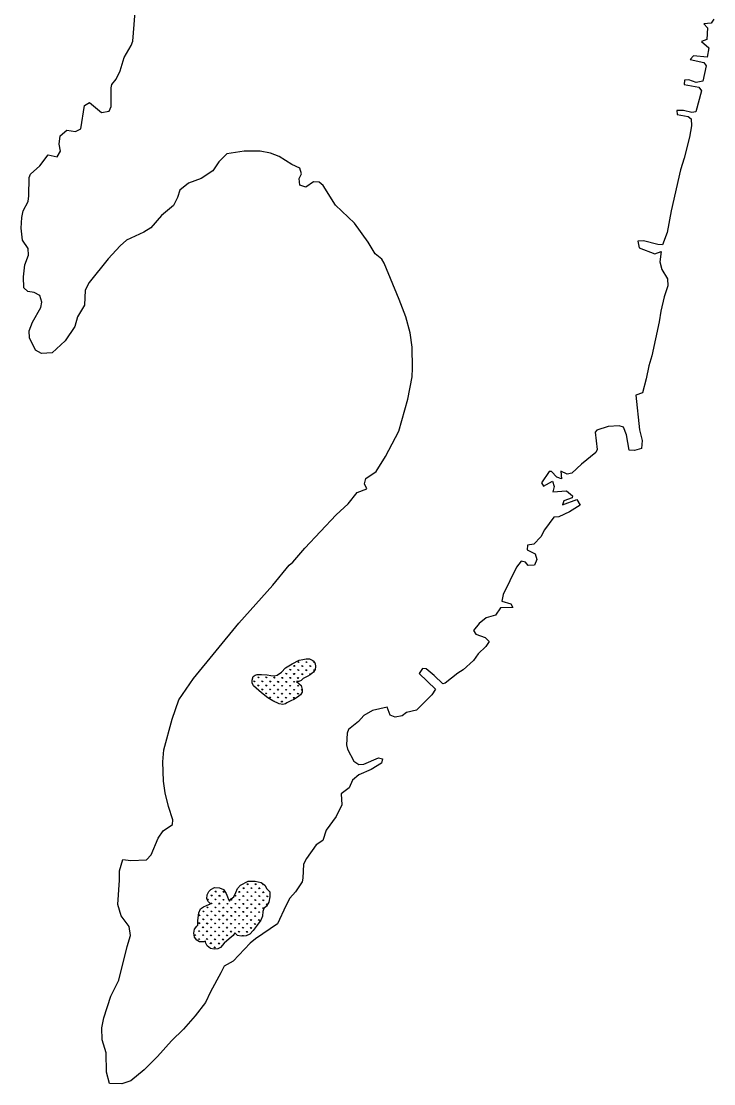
# Model space of a CAD drawing. Header units: metres. Extents: x 266580 to 277461, y 2088854 to 2125416.
# Drawn here: x 267365 to 273614, y 2088854 to 2098449 of the extents above; entities that cross this region are included whole.
import ezdxf

# ---------------------------------------------------------------- set-up
doc = ezdxf.new("R2010")
doc.units = ezdxf.units.M
doc.layers.add('MANGROOVES', color=112, linetype='Continuous')
doc.layers.add('village', color=3, linetype='Continuous')

msp = doc.modelspace()

# ---------------------------------------------------------------- linework, layer by layer
at = {"layer": 'MANGROOVES', "color": 3}
msp.add_line((267934.6, 2097687), (267981.4, 2097714.3), dxfattribs=at)
at = {"layer": 'MANGROOVES'}
for p, q in [((269749.1, 2092608.8), (269811, 2092645.2)), ((269811, 2092645.2), (269872.7, 2092677.9)), ((269872.7, 2092677.9), (269905.8, 2092686.3)), ((269905.8, 2092686.3), (269935.5, 2092692.5)), ((269935.5, 2092692.5), (269964.5, 2092690.1)), ((269964.5, 2092690.1), (269994.9, 2092677.4)), ((269994.9, 2092677.4), (270007, 2092667.6)), ((270007, 2092667.6), (270016.6, 2092649)), ((270016.6, 2092649), (270019.5, 2092623.3)), ((270019.5, 2092623.3), (270018, 2092595.5)), ((269448.2, 2092499.4), (269458.3, 2092531.4)), ((269458.3, 2092531.4), (269475.9, 2092544.2)), ((269475.9, 2092544.2), (269495.1, 2092548.6)), ((269495.1, 2092548.6), (269531.8, 2092549)), ((269531.8, 2092549), (269584.4, 2092545.5)), ((269584.4, 2092545.5), (269616.9, 2092541.4)), ((269616.9, 2092541.4), (269648.5, 2092536.7)), ((269648.5, 2092536.7), (269673.2, 2092542.9)), ((269673.2, 2092542.9), (269714.1, 2092569.8)), ((269714.1, 2092569.8), (269749.1, 2092608.8)), ((269951.7, 2092535.9), (269909.1, 2092513.7)), ((269972.4, 2092548.2), (269951.7, 2092535.9)), ((270000.6, 2092569.6), (269972.4, 2092548.2)), ((270018, 2092595.5), (270000.6, 2092569.6)), ((269447.2, 2092475.1), (269448.2, 2092499.4)), ((269460.6, 2092447.4), (269447.2, 2092475.1)), ((269532.3, 2092384.1), (269460.6, 2092447.4)), ((269868.2, 2092485.4), (269849.1, 2092486.1)), ((269849.1, 2092486.1), (269891.9, 2092451.2)), ((269890.7, 2092495.3), (269868.2, 2092485.4)), ((269909.1, 2092513.7), (269890.7, 2092495.3)), ((269891.9, 2092451.2), (269899.8, 2092413.9)), ((269589, 2092339.1), (269532.3, 2092384.1)), ((269634.9, 2092313.4), (269589, 2092339.1)), ((269856.5, 2092344.7), (269823.6, 2092324.2)), ((269885.2, 2092367.6), (269856.5, 2092344.7)), ((269898.5, 2092390.7), (269885.2, 2092367.6)), ((269899.8, 2092413.9), (269898.5, 2092390.7)), ((269692.4, 2092284.6), (269634.9, 2092313.4)), ((269725.3, 2092279.1), (269692.4, 2092284.6)), ((269749.5, 2092284.3), (269725.3, 2092279.1)), ((269762.2, 2092294.8), (269749.5, 2092284.3)), ((269796, 2092313), (269762.2, 2092294.8)), ((269823.6, 2092324.2), (269796, 2092313)), ((269057.6, 2090591.1), (269076.1, 2090609.6)), ((269076.1, 2090609.6), (269109.8, 2090625)), ((269109.8, 2090625), (269152.8, 2090624)), ((269152.8, 2090624), (269188.8, 2090607.1)), ((269301, 2090581.6), (269316.1, 2090616.2)), ((269316.1, 2090616.2), (269341.9, 2090648.6)), ((269341.9, 2090648.6), (269412.9, 2090683.6)), ((269412.9, 2090683.6), (269476.4, 2090682.6)), ((269476.4, 2090682.6), (269528.6, 2090672.5)), ((269528.6, 2090672.5), (269528.6, 2090672.5)), ((269528.6, 2090672.5), (269562.3, 2090646.9)), ((269562.3, 2090646.9), (269579.6, 2090613.5)), ((269579.6, 2090613.5), (269607.3, 2090587)), ((269040.7, 2090523.3), (269041.2, 2090559.4)), ((269055.3, 2090495.4), (269040.7, 2090523.3)), ((269041.2, 2090559.4), (269057.6, 2090591.1)), ((269188.8, 2090607.1), (269213.1, 2090572.1)), ((269213.1, 2090572.1), (269226.4, 2090543.3)), ((269226.4, 2090543.3), (269235.9, 2090519.2)), ((269235.9, 2090519.2), (269245, 2090501.3)), ((269245, 2090501.3), (269259, 2090525)), ((269259, 2090525), (269281.7, 2090543)), ((269281.7, 2090543), (269301, 2090581.6)), ((269608.9, 2090542.6), (269599.2, 2090492.5)), ((269607.3, 2090587), (269608.9, 2090542.6)), ((268967, 2090398.1), (268982.5, 2090433.9)), ((268982.5, 2090433.9), (269009.8, 2090451.6)), ((269009.8, 2090451.6), (269037, 2090464)), ((269037, 2090464), (269071.1, 2090479.7)), ((269071.1, 2090479.7), (269055.3, 2090495.4)), ((269553.4, 2090436.8), (269545.5, 2090410.7)), ((269578.5, 2090456.7), (269553.4, 2090436.8)), ((269599.2, 2090492.5), (269578.5, 2090456.7)), ((268958.5, 2090329.2), (268967, 2090398.1)), ((268959.5, 2090286.4), (268958.5, 2090329.2)), ((269527.1, 2090330.9), (269494.2, 2090286.3)), ((269541.2, 2090368.7), (269527.1, 2090330.9)), ((269545.5, 2090410.7), (269541.2, 2090368.7)), ((268922.4, 2090213.1), (268926.7, 2090249.1)), ((268926.7, 2090249.1), (268948.1, 2090278.1)), ((268948.1, 2090278.1), (268959.5, 2090286.4)), ((269456.7, 2090238), (269428.5, 2090204.6)), ((269494.2, 2090286.3), (269456.7, 2090238)), ((268929.4, 2090176.2), (268922.4, 2090213.1)), ((268950.1, 2090150.4), (268929.4, 2090176.2)), ((268973.2, 2090135.1), (268950.1, 2090150.4)), ((269008.5, 2090136.1), (268973.2, 2090135.1)), ((269028.1, 2090142.6), (269008.5, 2090136.1)), ((269027.9, 2090128.3), (269028.1, 2090142.6)), ((269042.5, 2090099.6), (269027.9, 2090128.3)), ((269242.4, 2090163.7), (269195.3, 2090124)), ((269278.1, 2090192.5), (269242.4, 2090163.7)), ((269292, 2090215.5), (269278.1, 2090192.5)), ((269317.2, 2090191.9), (269292, 2090215.5)), ((269347.9, 2090186.2), (269317.2, 2090191.9)), ((269394.5, 2090190.9), (269347.9, 2090186.2)), ((269428.5, 2090204.6), (269394.5, 2090190.9)), ((269073.7, 2090074.4), (269042.5, 2090099.6)), ((269104.5, 2090069.5), (269073.7, 2090074.4)), ((269138.3, 2090072), (269104.5, 2090069.5)), ((269161.7, 2090085.2), (269138.3, 2090072)), ((269195.3, 2090124), (269161.7, 2090085.2))]:
    msp.add_line(p, q, dxfattribs=at)
at = {"layer": 'MANGROOVES', "linetype": 'Continuous'}
for p, q in [((269829.8, 2092623.1), (269823.2, 2092629.9)), ((269829.8, 2092623.1), (269830, 2092632.6)), ((269829.8, 2092623.1), (269836.7, 2092629.7)), ((269866.3, 2092658.5), (269859.6, 2092665.3)), ((269866.3, 2092658.5), (269866.4, 2092668)), ((269866.3, 2092658.5), (269873.1, 2092665.1)), ((269901.7, 2092622.1), (269895, 2092628.9)), ((269901.7, 2092622.1), (269901.8, 2092631.6)), ((269901.7, 2092622.1), (269908.5, 2092628.7)), ((269938.1, 2092657.5), (269931.4, 2092664.3)), ((269938.1, 2092657.5), (269938.2, 2092667)), ((269938.1, 2092657.5), (269944.9, 2092664.1)), ((269973.5, 2092621.1), (269966.9, 2092627.9)), ((269973.5, 2092621.1), (269973.6, 2092630.6)), ((269973.5, 2092621.1), (269980.3, 2092627.7)), ((270009.9, 2092656.5), (270003.3, 2092663.3)), ((270009.9, 2092656.5), (270010, 2092661.7)), ((270009.9, 2092656.5), (270011.8, 2092658.3)), ((269505.1, 2092519.7), (269505.2, 2092529.3)), ((269576.9, 2092518.8), (269577.1, 2092528.3)), ((269648.8, 2092517.8), (269648.9, 2092527.3)), ((269757, 2092552.2), (269750.4, 2092559)), ((269757, 2092552.2), (269757.2, 2092561.7)), ((269757, 2092552.2), (269763.8, 2092558.8)), ((269793.4, 2092587.6), (269786.8, 2092594.5)), ((269793.4, 2092587.6), (269793.6, 2092597.2)), ((269793.4, 2092587.6), (269800.3, 2092594.3)), ((269828.9, 2092551.2), (269822.2, 2092558)), ((269828.9, 2092551.2), (269829, 2092560.7)), ((269828.9, 2092551.2), (269835.7, 2092557.9)), ((269865.3, 2092586.6), (269858.6, 2092593.5)), ((269865.3, 2092586.6), (269865.4, 2092596.2)), ((269865.3, 2092586.6), (269872.1, 2092593.3)), ((269900.7, 2092550.2), (269894, 2092557.1)), ((269900.7, 2092550.2), (269900.8, 2092559.8)), ((269900.7, 2092550.2), (269907.5, 2092556.9)), ((269937.1, 2092585.7), (269930.5, 2092592.5)), ((269937.1, 2092585.7), (269937.2, 2092595.2)), ((269937.1, 2092585.7), (269943.9, 2092592.3)), ((269972.5, 2092549.2), (269965.9, 2092556.1)), ((269972.5, 2092549.2), (269972.7, 2092558.8)), ((269972.5, 2092549.2), (269979.4, 2092555.9)), ((270008.9, 2092584.7), (270002.3, 2092591.5)), ((270008.9, 2092584.7), (270009.1, 2092594.2)), ((270008.9, 2092584.7), (270013.9, 2092589.5)), ((269468.7, 2092484.3), (269462, 2092491.1)), ((269468.7, 2092484.3), (269468.8, 2092493.8)), ((269468.7, 2092484.3), (269475.5, 2092491)), ((269504.1, 2092447.9), (269497.5, 2092454.7)), ((269505.1, 2092519.7), (269498.5, 2092526.6)), ((269504.1, 2092447.9), (269504.2, 2092457.4)), ((269504.1, 2092447.9), (269510.9, 2092454.5)), ((269505.1, 2092519.7), (269511.9, 2092526.4)), ((269540.5, 2092483.3), (269533.9, 2092490.2)), ((269540.5, 2092483.3), (269540.7, 2092492.9)), ((269540.5, 2092483.3), (269547.4, 2092490)), ((269576, 2092446.9), (269569.3, 2092453.7)), ((269576.9, 2092518.8), (269570.3, 2092525.6)), ((269576, 2092446.9), (269576.1, 2092456.4)), ((269576, 2092446.9), (269582.8, 2092453.6)), ((269576.9, 2092518.8), (269583.8, 2092525.4)), ((269612.4, 2092482.3), (269605.7, 2092489.2)), ((269612.4, 2092482.3), (269612.5, 2092491.9)), ((269612.4, 2092482.3), (269619.2, 2092489)), ((269647.8, 2092445.9), (269641.1, 2092452.8)), ((269648.8, 2092517.8), (269642.1, 2092524.6)), ((269647.8, 2092445.9), (269647.9, 2092455.5)), ((269647.8, 2092445.9), (269654.6, 2092452.6)), ((269648.8, 2092517.8), (269655.6, 2092524.4)), ((269684.2, 2092481.4), (269677.6, 2092488.2)), ((269684.2, 2092481.4), (269684.3, 2092490.9)), ((269684.2, 2092481.4), (269691, 2092488)), ((269719.6, 2092444.9), (269713, 2092451.8)), ((269720.6, 2092516.8), (269714, 2092523.6)), ((269719.6, 2092444.9), (269719.8, 2092454.5)), ((269719.6, 2092444.9), (269726.4, 2092451.6)), ((269720.6, 2092516.8), (269720.7, 2092526.3)), ((269720.6, 2092516.8), (269727.4, 2092523.4)), ((269756, 2092480.4), (269749.4, 2092487.2)), ((269756, 2092480.4), (269756.2, 2092489.9)), ((269756, 2092480.4), (269762.9, 2092487)), ((269791.5, 2092444), (269784.8, 2092450.8)), ((269792.4, 2092515.8), (269785.8, 2092522.6)), ((269791.5, 2092444), (269791.6, 2092453.5)), ((269791.5, 2092444), (269798.3, 2092450.6)), ((269792.4, 2092515.8), (269792.6, 2092525.3)), ((269792.4, 2092515.8), (269799.3, 2092522.4)), ((269827.9, 2092479.4), (269821.2, 2092486.2)), ((269827.9, 2092479.4), (269828, 2092488.9)), ((269827.9, 2092479.4), (269834.7, 2092486)), ((269863.3, 2092443), (269856.6, 2092449.8)), ((269864.3, 2092514.8), (269857.6, 2092521.6)), ((269863.3, 2092443), (269863.4, 2092452.5)), ((269863.3, 2092443), (269870.1, 2092449.6)), ((269864.3, 2092514.8), (269864.4, 2092524.3)), ((269864.3, 2092514.8), (269871.1, 2092521.4)), ((269539.5, 2092411.5), (269532.9, 2092418.3)), ((269539.5, 2092411.5), (269539.7, 2092421)), ((269539.5, 2092411.5), (269546.4, 2092418.1)), ((269575, 2092375.1), (269568.3, 2092381.9)), ((269575, 2092375.1), (269575.1, 2092384.6)), ((269575, 2092375.1), (269581.8, 2092381.7)), ((269610.4, 2092338.7), (269603.7, 2092345.5)), ((269611.4, 2092410.5), (269604.7, 2092417.3)), ((269610.4, 2092338.7), (269610.5, 2092348.2)), ((269610.4, 2092338.7), (269617.2, 2092345.3)), ((269611.4, 2092410.5), (269611.5, 2092420)), ((269611.4, 2092410.5), (269618.2, 2092417.2)), ((269646.8, 2092374.1), (269640.2, 2092380.9)), ((269646.8, 2092374.1), (269646.9, 2092383.6)), ((269646.8, 2092374.1), (269653.6, 2092380.7)), ((269682.2, 2092337.7), (269675.6, 2092344.5)), ((269683.2, 2092409.5), (269676.6, 2092416.3)), ((269682.2, 2092337.7), (269682.4, 2092347.2)), ((269682.2, 2092337.7), (269689, 2092344.3)), ((269683.2, 2092409.5), (269683.3, 2092419)), ((269683.2, 2092409.5), (269690, 2092416.2)), ((269718.6, 2092373.1), (269712, 2092379.9)), ((269718.6, 2092373.1), (269718.8, 2092382.6)), ((269718.6, 2092373.1), (269725.5, 2092379.8)), ((269754.1, 2092336.7), (269747.4, 2092343.5)), ((269755, 2092408.5), (269748.4, 2092415.4)), ((269754.1, 2092336.7), (269754.2, 2092346.2)), ((269754.1, 2092336.7), (269760.9, 2092343.3)), ((269755, 2092408.5), (269755.2, 2092418.1)), ((269755, 2092408.5), (269761.9, 2092415.2)), ((269790.5, 2092372.1), (269783.8, 2092378.9)), ((269790.5, 2092372.1), (269790.6, 2092381.6)), ((269790.5, 2092372.1), (269797.3, 2092378.8)), ((269825.9, 2092335.7), (269819.3, 2092342.5)), ((269826.9, 2092407.5), (269820.2, 2092414.4)), ((269825.9, 2092335.7), (269826, 2092345.2)), ((269825.9, 2092335.7), (269832.7, 2092342.4)), ((269826.9, 2092407.5), (269827, 2092417.1)), ((269826.9, 2092407.5), (269833.7, 2092414.2)), ((269862.3, 2092371.1), (269855.7, 2092378)), ((269862.3, 2092371.1), (269862.4, 2092380.7)), ((269862.3, 2092371.1), (269869.1, 2092377.8)), ((269898.7, 2092406.6), (269892.1, 2092413.4)), ((269898.7, 2092406.6), (269898.8, 2092416.1)), ((269898.7, 2092406.6), (269899.4, 2092407.2)), ((269645.9, 2092307.9), (269645.9, 2092311.8)), ((269649.6, 2092306), (269652.6, 2092308.9)), ((269717.6, 2092301.3), (269711, 2092308.1)), ((269717.6, 2092301.3), (269717.8, 2092310.8)), ((269717.6, 2092301.3), (269724.5, 2092307.9)), ((269783.6, 2092306.3), (269782.8, 2092307.1)), ((269789.6, 2092309.5), (269789.6, 2092309.8)), ((269155.7, 2090620.6), (269152.3, 2090624)), ((269155.7, 2090620.6), (269155.7, 2090622.7)), ((269155.7, 2090620.6), (269157.2, 2090622)), ((269371.2, 2090617.6), (269364.5, 2090624.4)), ((269371.2, 2090617.6), (269371.3, 2090627.1)), ((269371.2, 2090617.6), (269378, 2090624.2)), ((269407.6, 2090653), (269400.9, 2090659.8)), ((269407.6, 2090653), (269407.7, 2090662.5)), ((269407.6, 2090653), (269414.4, 2090659.7)), ((269443, 2090616.6), (269436.4, 2090623.4)), ((269443, 2090616.6), (269443.1, 2090626.1)), ((269443, 2090616.6), (269449.8, 2090623.2)), ((269479.4, 2090652), (269472.8, 2090658.9)), ((269479.4, 2090652), (269479.5, 2090661.5)), ((269479.4, 2090652), (269486.2, 2090658.7)), ((269514.8, 2090615.6), (269508.2, 2090622.4)), ((269514.8, 2090615.6), (269515, 2090625.1)), ((269514.8, 2090615.6), (269521.7, 2090622.3)), ((269551.3, 2090651), (269544.6, 2090657.9)), ((269551.3, 2090651), (269551.3, 2090655.2)), ((269551.3, 2090651), (269553.7, 2090653.4)), ((269046.4, 2090514.3), (269044.2, 2090516.5)), ((269046.4, 2090514.3), (269046.6, 2090523.8)), ((269046.4, 2090514.3), (269053.3, 2090520.9)), ((269082.8, 2090549.7), (269076.2, 2090556.5)), ((269082.8, 2090549.7), (269083, 2090559.2)), ((269082.8, 2090549.7), (269089.7, 2090556.3)), ((269118.3, 2090513.3), (269111.6, 2090520.1)), ((269119.3, 2090585.1), (269112.6, 2090592)), ((269118.3, 2090513.3), (269118.4, 2090522.8)), ((269118.3, 2090513.3), (269125.1, 2090519.9)), ((269119.3, 2090585.1), (269119.4, 2090594.7)), ((269119.3, 2090585.1), (269126.1, 2090591.8)), ((269154.7, 2090548.7), (269148, 2090555.5)), ((269154.7, 2090548.7), (269154.8, 2090558.2)), ((269154.7, 2090548.7), (269161.5, 2090555.4)), ((269190.1, 2090512.3), (269183.5, 2090519.1)), ((269191.1, 2090584.1), (269184.4, 2090591)), ((269190.1, 2090512.3), (269190.2, 2090521.8)), ((269190.1, 2090512.3), (269196.9, 2090518.9)), ((269191.1, 2090584.1), (269191.2, 2090593.7)), ((269191.1, 2090584.1), (269197.9, 2090590.8)), ((269222.3, 2090552), (269219.9, 2090554.6)), ((269261.9, 2090511.3), (269255.3, 2090518.1)), ((269261.9, 2090511.3), (269262.1, 2090520.8)), ((269261.9, 2090511.3), (269268.8, 2090518)), ((269298.3, 2090546.7), (269291.7, 2090553.6)), ((269298.3, 2090546.7), (269298.5, 2090556.3)), ((269298.3, 2090546.7), (269305.2, 2090553.4)), ((269333.8, 2090510.3), (269327.1, 2090517.2)), ((269334.8, 2090582.2), (269328.1, 2090589)), ((269333.8, 2090510.3), (269333.9, 2090519.9)), ((269333.8, 2090510.3), (269340.6, 2090517)), ((269334.8, 2090582.2), (269334.9, 2090591.7)), ((269334.8, 2090582.2), (269341.6, 2090588.8)), ((269370.2, 2090545.8), (269363.5, 2090552.6)), ((269370.2, 2090545.8), (269370.3, 2090555.3)), ((269370.2, 2090545.8), (269377, 2090552.4)), ((269405.6, 2090509.3), (269399, 2090516.2)), ((269406.6, 2090581.2), (269400, 2090588)), ((269405.6, 2090509.3), (269405.7, 2090518.9)), ((269405.6, 2090509.3), (269412.4, 2090516)), ((269406.6, 2090581.2), (269406.7, 2090590.7)), ((269406.6, 2090581.2), (269413.4, 2090587.8)), ((269442, 2090544.8), (269435.4, 2090551.6)), ((269442, 2090544.8), (269442.2, 2090554.3)), ((269442, 2090544.8), (269448.8, 2090551.4)), ((269477.4, 2090508.4), (269470.8, 2090515.2)), ((269478.4, 2090580.2), (269471.8, 2090587)), ((269477.4, 2090508.4), (269477.6, 2090517.9)), ((269477.4, 2090508.4), (269484.3, 2090515)), ((269478.4, 2090580.2), (269478.6, 2090589.7)), ((269478.4, 2090580.2), (269485.3, 2090586.8)), ((269513.9, 2090543.8), (269507.2, 2090550.6)), ((269513.9, 2090543.8), (269514, 2090553.3)), ((269513.9, 2090543.8), (269520.7, 2090550.4)), ((269549.3, 2090507.4), (269542.6, 2090514.2)), ((269550.3, 2090579.2), (269543.6, 2090586)), ((269549.3, 2090507.4), (269549.4, 2090516.9)), ((269549.3, 2090507.4), (269556.1, 2090514)), ((269550.3, 2090579.2), (269550.4, 2090588.7)), ((269550.3, 2090579.2), (269557.1, 2090585.8)), ((269585.7, 2090542.8), (269579, 2090549.6)), ((269585.7, 2090542.8), (269585.8, 2090552.3)), ((269585.7, 2090542.8), (269592.5, 2090549.4)), ((269009, 2090407), (269009.2, 2090416.5)), ((269045.4, 2090442.4), (269038.8, 2090449.3)), ((269045.4, 2090442.4), (269045.6, 2090452)), ((269045.4, 2090442.4), (269052.3, 2090449.1)), ((269081.9, 2090477.9), (269075.2, 2090484.7)), ((269081.9, 2090477.9), (269082, 2090487.4)), ((269081.9, 2090477.9), (269088.7, 2090484.5)), ((269117.3, 2090441.5), (269110.6, 2090448.3)), ((269117.3, 2090441.5), (269117.4, 2090451)), ((269117.3, 2090441.5), (269124.1, 2090448.1)), ((269153.7, 2090476.9), (269147, 2090483.7)), ((269153.7, 2090476.9), (269153.8, 2090486.4)), ((269153.7, 2090476.9), (269160.5, 2090483.5)), ((269189.1, 2090440.5), (269182.5, 2090447.3)), ((269189.1, 2090440.5), (269189.2, 2090450)), ((269189.1, 2090440.5), (269195.9, 2090447.1)), ((269225.5, 2090475.9), (269218.9, 2090482.7)), ((269225.5, 2090475.9), (269225.7, 2090485.4)), ((269225.5, 2090475.9), (269232.4, 2090482.5)), ((269260.9, 2090439.5), (269254.3, 2090446.3)), ((269260.9, 2090439.5), (269261.1, 2090449)), ((269260.9, 2090439.5), (269267.8, 2090446.1)), ((269297.4, 2090474.9), (269290.7, 2090481.7)), ((269297.4, 2090474.9), (269297.5, 2090484.4)), ((269297.4, 2090474.9), (269304.2, 2090481.5)), ((269332.8, 2090438.5), (269326.1, 2090445.3)), ((269332.8, 2090438.5), (269332.9, 2090448)), ((269332.8, 2090438.5), (269339.6, 2090445.1)), ((269369.2, 2090473.9), (269362.6, 2090480.7)), ((269369.2, 2090473.9), (269369.3, 2090483.4)), ((269369.2, 2090473.9), (269376, 2090480.6)), ((269404.6, 2090437.5), (269398, 2090444.3)), ((269404.6, 2090437.5), (269404.8, 2090447)), ((269404.6, 2090437.5), (269411.4, 2090444.2)), ((269441, 2090472.9), (269434.4, 2090479.8)), ((269441, 2090472.9), (269441.2, 2090482.5)), ((269441, 2090472.9), (269447.9, 2090479.6)), ((269476.5, 2090436.5), (269469.8, 2090443.3)), ((269476.5, 2090436.5), (269476.6, 2090446)), ((269476.5, 2090436.5), (269483.3, 2090443.2)), ((269512.9, 2090471.9), (269506.2, 2090478.8)), ((269512.9, 2090471.9), (269513, 2090481.5)), ((269512.9, 2090471.9), (269519.7, 2090478.6)), ((269548.3, 2090435.5), (269541.6, 2090442.4)), ((269548.3, 2090435.5), (269548.4, 2090445.1)), ((269548.3, 2090435.5), (269555.1, 2090442.2)), ((269584.7, 2090471), (269578.1, 2090477.8)), ((269584.7, 2090471), (269584.8, 2090480.5)), ((269584.7, 2090471), (269589.3, 2090475.5)), ((268972.6, 2090371.6), (268966, 2090378.4)), ((268972.6, 2090371.6), (268972.8, 2090381.1)), ((268972.6, 2090371.6), (268979.4, 2090378.2)), ((269008, 2090335.2), (269001.4, 2090342)), ((269009, 2090407), (269002.4, 2090413.9)), ((269008, 2090335.2), (269008.2, 2090344.7)), ((269008, 2090335.2), (269014.9, 2090341.8)), ((269009, 2090407), (269015.9, 2090413.7)), ((269044.5, 2090370.6), (269037.8, 2090377.4)), ((269044.5, 2090370.6), (269044.6, 2090380.1)), ((269044.5, 2090370.6), (269051.3, 2090377.3)), ((269079.9, 2090334.2), (269073.2, 2090341)), ((269080.9, 2090406), (269074.2, 2090412.9)), ((269079.9, 2090334.2), (269080, 2090343.7)), ((269079.9, 2090334.2), (269086.7, 2090340.8)), ((269080.9, 2090406), (269081, 2090415.6)), ((269080.9, 2090406), (269087.7, 2090412.7)), ((269116.3, 2090369.6), (269109.6, 2090376.5)), ((269116.3, 2090369.6), (269116.4, 2090379.1)), ((269116.3, 2090369.6), (269123.1, 2090376.3)), ((269151.7, 2090333.2), (269145.1, 2090340)), ((269152.7, 2090405), (269146.1, 2090411.9)), ((269151.7, 2090333.2), (269151.8, 2090342.7)), ((269151.7, 2090333.2), (269158.5, 2090339.9)), ((269152.7, 2090405), (269152.8, 2090414.6)), ((269152.7, 2090405), (269159.5, 2090411.7)), ((269188.1, 2090368.6), (269181.5, 2090375.5)), ((269188.1, 2090368.6), (269188.3, 2090378.2)), ((269188.1, 2090368.6), (269195, 2090375.3)), ((269223.6, 2090332.2), (269216.9, 2090339.1)), ((269224.5, 2090404.1), (269217.9, 2090410.9)), ((269223.6, 2090332.2), (269223.7, 2090341.7)), ((269223.6, 2090332.2), (269230.4, 2090338.9)), ((269224.5, 2090404.1), (269224.7, 2090413.6)), ((269224.5, 2090404.1), (269231.4, 2090410.7)), ((269260, 2090367.6), (269253.3, 2090374.5)), ((269260, 2090367.6), (269260.1, 2090377.2)), ((269260, 2090367.6), (269266.8, 2090374.3)), ((269295.4, 2090331.2), (269288.7, 2090338.1)), ((269296.4, 2090403.1), (269289.7, 2090409.9)), ((269295.4, 2090331.2), (269295.5, 2090340.8)), ((269295.4, 2090331.2), (269302.2, 2090337.9)), ((269296.4, 2090403.1), (269296.5, 2090412.6)), ((269296.4, 2090403.1), (269303.2, 2090409.7)), ((269331.8, 2090366.7), (269325.2, 2090373.5)), ((269331.8, 2090366.7), (269331.9, 2090376.2)), ((269331.8, 2090366.7), (269338.6, 2090373.3)), ((269367.2, 2090330.2), (269360.6, 2090337.1)), ((269368.2, 2090402.1), (269361.6, 2090408.9)), ((269367.2, 2090330.2), (269367.4, 2090339.8)), ((269367.2, 2090330.2), (269374, 2090336.9)), ((269368.2, 2090402.1), (269368.3, 2090411.6)), ((269368.2, 2090402.1), (269375, 2090408.7)), ((269403.6, 2090365.7), (269397, 2090372.5)), ((269403.6, 2090365.7), (269403.8, 2090375.2)), ((269403.6, 2090365.7), (269410.5, 2090372.3)), ((269439.1, 2090329.3), (269432.4, 2090336.1)), ((269440, 2090401.1), (269433.4, 2090407.9)), ((269439.1, 2090329.3), (269439.2, 2090338.8)), ((269439.1, 2090329.3), (269445.9, 2090335.9)), ((269440, 2090401.1), (269440.2, 2090410.6)), ((269440, 2090401.1), (269446.9, 2090407.7)), ((269475.5, 2090364.7), (269468.8, 2090371.5)), ((269475.5, 2090364.7), (269475.6, 2090374.2)), ((269475.5, 2090364.7), (269482.3, 2090371.3)), ((269510.9, 2090328.3), (269504.2, 2090335.1)), ((269511.9, 2090400.1), (269505.2, 2090406.9)), ((269510.9, 2090328.3), (269511, 2090337.8)), ((269510.9, 2090328.3), (269517.7, 2090334.9)), ((269511.9, 2090400.1), (269512, 2090409.6)), ((269511.9, 2090400.1), (269518.7, 2090406.8)), ((269541.3, 2090369.8), (269540.7, 2090370.5)), ((268970.6, 2090227.9), (268964, 2090234.8)), ((268971.6, 2090299.8), (268965, 2090306.6)), ((268970.6, 2090227.9), (268970.8, 2090237.5)), ((268970.6, 2090227.9), (268977.5, 2090234.6)), ((268971.6, 2090299.8), (268971.8, 2090309.3)), ((268971.6, 2090299.8), (268978.5, 2090306.4)), ((269007.1, 2090263.4), (269000.4, 2090270.2)), ((269007.1, 2090263.4), (269007.2, 2090272.9)), ((269007.1, 2090263.4), (269013.9, 2090270)), ((269042.5, 2090226.9), (269035.8, 2090233.8)), ((269043.5, 2090298.8), (269036.8, 2090305.6)), ((269042.5, 2090226.9), (269042.6, 2090236.5)), ((269042.5, 2090226.9), (269049.3, 2090233.6)), ((269043.5, 2090298.8), (269043.6, 2090308.3)), ((269043.5, 2090298.8), (269050.3, 2090305.4)), ((269078.9, 2090262.4), (269072.2, 2090269.2)), ((269078.9, 2090262.4), (269079, 2090271.9)), ((269078.9, 2090262.4), (269085.7, 2090269)), ((269114.3, 2090226), (269107.7, 2090232.8)), ((269115.3, 2090297.8), (269108.7, 2090304.6)), ((269114.3, 2090226), (269114.4, 2090235.5)), ((269114.3, 2090226), (269121.1, 2090232.6)), ((269115.3, 2090297.8), (269115.4, 2090307.3)), ((269115.3, 2090297.8), (269122.1, 2090304.4)), ((269150.7, 2090261.4), (269144.1, 2090268.2)), ((269150.7, 2090261.4), (269150.9, 2090270.9)), ((269150.7, 2090261.4), (269157.6, 2090268)), ((269186.2, 2090225), (269179.5, 2090231.8)), ((269187.1, 2090296.8), (269180.5, 2090303.6)), ((269186.2, 2090225), (269186.3, 2090234.5)), ((269186.2, 2090225), (269193, 2090231.6)), ((269187.1, 2090296.8), (269187.3, 2090306.3)), ((269187.1, 2090296.8), (269194, 2090303.4)), ((269222.6, 2090260.4), (269215.9, 2090267.2)), ((269222.6, 2090260.4), (269222.7, 2090269.9)), ((269222.6, 2090260.4), (269229.4, 2090267)), ((269258, 2090224), (269251.3, 2090230.8)), ((269259, 2090295.8), (269252.3, 2090302.6)), ((269258, 2090224), (269258.1, 2090233.5)), ((269258, 2090224), (269264.8, 2090230.6)), ((269259, 2090295.8), (269259.1, 2090305.3)), ((269259, 2090295.8), (269265.8, 2090302.5)), ((269294.4, 2090259.4), (269287.8, 2090266.2)), ((269294.4, 2090259.4), (269294.5, 2090268.9)), ((269294.4, 2090259.4), (269301.2, 2090266)), ((269329.8, 2090223), (269323.2, 2090229.8)), ((269330.8, 2090294.8), (269324.2, 2090301.7)), ((269329.8, 2090223), (269330, 2090232.5)), ((269329.8, 2090223), (269336.6, 2090229.6)), ((269330.8, 2090294.8), (269330.9, 2090304.3)), ((269330.8, 2090294.8), (269337.6, 2090301.5)), ((269366.2, 2090258.4), (269359.6, 2090265.2)), ((269366.2, 2090258.4), (269366.4, 2090267.9)), ((269366.2, 2090258.4), (269373.1, 2090265.1)), ((269401.7, 2090222), (269395, 2090228.8)), ((269402.6, 2090293.8), (269396, 2090300.7)), ((269401.7, 2090222), (269401.8, 2090231.5)), ((269401.7, 2090222), (269408.5, 2090228.6)), ((269402.6, 2090293.8), (269402.8, 2090303.4)), ((269402.6, 2090293.8), (269409.5, 2090300.5)), ((269438.1, 2090257.4), (269431.4, 2090264.3)), ((269438.1, 2090257.4), (269438.2, 2090266.9)), ((269438.1, 2090257.4), (269444.9, 2090264.1)), ((269474.5, 2090292.8), (269467.8, 2090299.7)), ((269474.5, 2090292.8), (269474.6, 2090302.4)), ((269474.5, 2090292.8), (269481.3, 2090299.5)), ((268934.2, 2090192.5), (268927.6, 2090199.3)), ((268934.2, 2090192.5), (268934.4, 2090202)), ((268934.2, 2090192.5), (268941.1, 2090199.1)), ((268969.7, 2090156.1), (268963, 2090162.9)), ((268969.7, 2090156.1), (268969.8, 2090165.6)), ((268969.7, 2090156.1), (268976.5, 2090162.7)), ((269006.1, 2090191.5), (268999.4, 2090198.3)), ((269006.1, 2090191.5), (269006.2, 2090201)), ((269006.1, 2090191.5), (269012.9, 2090198.2)), ((269041.5, 2090155.1), (269034.9, 2090161.9)), ((269041.5, 2090155.1), (269041.6, 2090164.6)), ((269041.5, 2090155.1), (269048.3, 2090161.7)), ((269077.9, 2090190.5), (269071.3, 2090197.4)), ((269076.9, 2090118.7), (269077, 2090128.2)), ((269077.9, 2090190.5), (269078, 2090200.1)), ((269077.9, 2090190.5), (269084.7, 2090197.2)), ((269113.3, 2090154.1), (269106.7, 2090160.9)), ((269113.3, 2090154.1), (269113.5, 2090163.6)), ((269113.3, 2090154.1), (269120.2, 2090160.8)), ((269149.7, 2090189.5), (269143.1, 2090196.4)), ((269149.7, 2090189.5), (269149.9, 2090199.1)), ((269149.7, 2090189.5), (269156.6, 2090196.2)), ((269185.2, 2090153.1), (269178.5, 2090160)), ((269185.2, 2090153.1), (269185.3, 2090162.7)), ((269185.2, 2090153.1), (269192, 2090159.8)), ((269221.6, 2090188.6), (269214.9, 2090195.4)), ((269221.6, 2090188.6), (269221.7, 2090198.1)), ((269221.6, 2090188.6), (269228.4, 2090195.2)), ((269364, 2090187.8), (269358.6, 2090193.4)), ((269365.3, 2090188), (269365.4, 2090196.1)), ((269366.8, 2090188.1), (269372.1, 2090193.2)), ((269076.9, 2090118.7), (269070.3, 2090125.5)), ((269076.9, 2090118.7), (269083.7, 2090125.3)), ((269112.3, 2090082.3), (269105.7, 2090089.1)), ((269112.3, 2090082.3), (269112.5, 2090091.8)), ((269112.3, 2090082.3), (269119.2, 2090088.9)), ((269148.8, 2090117.7), (269142.1, 2090124.5)), ((269148.8, 2090117.7), (269148.9, 2090127.2)), ((269148.8, 2090117.7), (269155.6, 2090124.3))]:
    msp.add_line(p, q, dxfattribs=at)
at = {"layer": 'village', "color": 3, "true_color": 0x00ff00}
for p, q in [((268371.6, 2098269.1), (268398.1, 2098607.9)), ((273589.3, 2098431.1), (273524.3, 2098426)), ((273524.3, 2098426), (273556, 2098388.2)), ((273556, 2098388.2), (273552.3, 2098282.8)), ((273613.6, 2098467.1), (273589.3, 2098431.1)), ((268292.1, 2098120.5), (268356.2, 2098228.6)), ((268356.2, 2098228.6), (268371.6, 2098269.1)), ((273552.3, 2098282.8), (273503.1, 2098266.7)), ((273503.1, 2098266.7), (273568.6, 2098209)), ((273568.6, 2098209), (273553.6, 2098125.9)), ((268257.2, 2098001.4), (268292.1, 2098120.5)), ((273432.4, 2098136.1), (273401.3, 2098104.5)), ((273401.3, 2098104.5), (273524.8, 2098076.4)), ((273553.6, 2098125.9), (273432.4, 2098136.1)), ((268221.9, 2097924.8), (268257.2, 2098001.4)), ((273545.3, 2098047.4), (273515, 2097908.2)), ((273524.8, 2098076.4), (273545.3, 2098047.4)), ((268181.9, 2097877.4), (268221.9, 2097924.8)), ((273349, 2097918), (273347.1, 2097877.6)), ((273389.3, 2097920.6), (273349, 2097918)), ((273454.5, 2097896.4), (273389.3, 2097920.6)), ((273515, 2097908.2), (273454.5, 2097896.4)), ((268175.4, 2097848.2), (268181.9, 2097877.4)), ((268176.8, 2097680.1), (268175.4, 2097848.2)), ((273347.1, 2097877.6), (273479.5, 2097854.1)), ((273502.2, 2097820.6), (273452.2, 2097629.7)), ((273479.5, 2097854.1), (273502.2, 2097820.6)), ((267981.4, 2097714.3), (268087.6, 2097625.5)), ((267902.6, 2097478.3), (267934.6, 2097687)), ((268087.6, 2097625.5), (268157, 2097637.3)), ((268157, 2097637.3), (268176.8, 2097680.1)), ((273342.2, 2097642.2), (273281.7, 2097641.7)), ((273281.7, 2097641.7), (273284.2, 2097608.1)), ((273416.4, 2097624.9), (273342.2, 2097642.2)), ((273452.2, 2097629.7), (273416.4, 2097624.9)), ((273284.2, 2097608.1), (273383, 2097588.7)), ((273383, 2097588.7), (273410.1, 2097568.8)), ((273410.1, 2097568.8), (273412.8, 2097506)), ((267714.8, 2097414), (267777.2, 2097466)), ((267777.2, 2097466), (267855.7, 2097453.2)), ((267855.7, 2097453.2), (267902.6, 2097478.3)), ((273412.8, 2097506), (273393.5, 2097402.8)), ((267706.4, 2097339.9), (267714.8, 2097414)), ((267718.2, 2097275), (267706.4, 2097339.9)), ((273393.5, 2097402.8), (273345.7, 2097211.9)), ((267533.1, 2097143.5), (267608.6, 2097242.7)), ((267608.6, 2097242.7), (267689.4, 2097223.2)), ((267689.4, 2097223.2), (267718.2, 2097275)), ((269220.6, 2097251.2), (269147.2, 2097178.9)), ((269375.1, 2097277.1), (269220.6, 2097251.2)), ((269520.8, 2097276), (269375.1, 2097277.1)), ((269615.1, 2097258.9), (269520.8, 2097276)), ((269691.6, 2097228.1), (269615.1, 2097258.9)), ((267448.5, 2097068.8), (267533.1, 2097143.5)), ((269147.2, 2097178.9), (269094, 2097097.7)), ((269806.5, 2097155), (269691.6, 2097228.1)), ((269878.5, 2097122), (269806.5, 2097155)), ((273345.7, 2097211.9), (273315.1, 2097108.5)), ((267434.4, 2096873.6), (267435.3, 2097037.3)), ((267435.3, 2097037.3), (267448.5, 2097068.8)), ((269094, 2097097.7), (268989.2, 2097029.6)), ((269872.5, 2097030), (269894.6, 2097070.6)), ((269894.6, 2097070.6), (269878.5, 2097122)), ((273315.1, 2097108.5), (273230.7, 2096735.7)), ((268875.2, 2096986.1), (268794.9, 2096924.9)), ((268989.2, 2097029.6), (268875.2, 2096986.1)), ((269879.8, 2096967.3), (269872.5, 2097030)), ((269933.7, 2096952), (269879.8, 2096967.3)), ((270002.8, 2096997.4), (269933.7, 2096952)), ((270052.2, 2096995.6), (270002.8, 2096997.4)), ((270088.3, 2096964.5), (270052.2, 2096995.6)), ((270199.6, 2096788.2), (270088.3, 2096964.5)), ((267428.1, 2096821.9), (267434.4, 2096873.6)), ((268775.3, 2096857.5), (268740, 2096785.5)), ((268794.9, 2096924.9), (268775.3, 2096857.5)), ((267381.7, 2096736.3), (267428.1, 2096821.9)), ((268740, 2096785.5), (268630.9, 2096694.9)), ((270373.5, 2096625.9), (270199.6, 2096788.2)), ((267365, 2096581.5), (267368.7, 2096675.7)), ((267368.7, 2096675.7), (267381.7, 2096736.3)), ((268630.9, 2096694.9), (268533.1, 2096584.2)), ((273230.7, 2096735.7), (273194.1, 2096540.3)), ((267377.1, 2096471.8), (267365, 2096581.5)), ((268533.1, 2096584.2), (268470.7, 2096543.3)), ((270496, 2096454.3), (270373.5, 2096625.9)), ((267427, 2096395.9), (267377.1, 2096471.8)), ((268314.3, 2096472.6), (268258.6, 2096420.6)), ((268470.7, 2096543.3), (268314.3, 2096472.6)), ((272979.5, 2096464.6), (272928, 2096462)), ((272928, 2096462), (272941.9, 2096403.8)), ((273109.8, 2096432), (272979.5, 2096464.6)), ((273194.1, 2096540.3), (273152.4, 2096430.1)), ((267429.7, 2096337.7), (267427, 2096395.9)), ((268258.6, 2096420.6), (268149.7, 2096303.1)), ((270557.4, 2096349.4), (270496, 2096454.3)), ((272941.9, 2096403.8), (273083.6, 2096348.9)), ((273083.6, 2096348.9), (273139.4, 2096369.5)), ((273152.4, 2096430.1), (273109.8, 2096432)), ((273139.4, 2096369.5), (273126.8, 2096275.3)), ((267396.8, 2096249.9), (267429.7, 2096337.7)), ((268149.7, 2096303.1), (267978.8, 2096090.9)), ((270618.3, 2096300.6), (270557.4, 2096349.4)), ((270641, 2096264.9), (270618.3, 2096300.6)), ((273126.8, 2096275.3), (273145.2, 2096205.9)), ((267386.5, 2096142.2), (267396.8, 2096249.9)), ((270775.9, 2095936.4), (270641, 2096264.9)), ((273145.2, 2096205.9), (273197.5, 2096123.4)), ((267387.3, 2096041.3), (267386.5, 2096142.2)), ((267978.8, 2096090.9), (267941.2, 2096021.1)), ((273197.5, 2096123.4), (273198, 2096060.7)), ((267423.4, 2096008), (267387.3, 2096041.3)), ((267481.8, 2095999.5), (267423.4, 2096008)), ((267531.3, 2095972.9), (267481.8, 2095999.5)), ((267941.2, 2096021.1), (267935.6, 2095884.3)), ((273198, 2096060.7), (273167.4, 2095959.5)), ((267549.7, 2095912.6), (267531.3, 2095972.9)), ((267541.2, 2095863.2), (267549.7, 2095912.6)), ((270835.5, 2095779.9), (270775.9, 2095936.4)), ((273167.4, 2095959.5), (273137, 2095831.5)), ((267466, 2095732.5), (267541.2, 2095863.2)), ((267935.6, 2095884.3), (267873.7, 2095778.4)), ((273137, 2095831.5), (273122.1, 2095734.9)), ((267437.4, 2095653.8), (267466, 2095732.5)), ((267873.7, 2095778.4), (267847.5, 2095693)), ((270874.7, 2095636.7), (270835.5, 2095779.9)), ((273122.1, 2095734.9), (273055.1, 2095427.3)), ((267437.9, 2095591), (267437.4, 2095653.8)), ((267847.5, 2095693), (267761, 2095564.5)), ((270893.7, 2095504.5), (270874.7, 2095636.7)), ((267492.7, 2095479.3), (267437.9, 2095591)), ((267761, 2095564.5), (267643.1, 2095453.6)), ((270895.2, 2095316.2), (270893.7, 2095504.5)), ((267546.7, 2095448.4), (267492.7, 2095479.3)), ((267643.1, 2095453.6), (267546.7, 2095448.4)), ((273055.1, 2095427.3), (273026.7, 2095337.4)), ((270891.4, 2095237.7), (270895.2, 2095316.2)), ((273026.7, 2095337.4), (273003, 2095218.4)), ((270852.6, 2095035.6), (270891.4, 2095237.7)), ((273003, 2095218.4), (272970.3, 2095092.6)), ((270772, 2094748), (270852.6, 2095035.6)), ((272970.3, 2095092.6), (272910, 2095071.9)), ((272910, 2095071.9), (272943.9, 2094760.6)), ((270650.5, 2094518.2), (270772, 2094748)), ((272558.2, 2094757.5), (272542.7, 2094737.2)), ((272542.7, 2094737.2), (272561.9, 2094580.4)), ((272661.1, 2094789.7), (272558.2, 2094757.5)), ((272759.7, 2094795), (272661.1, 2094789.7)), ((272797.9, 2094784.1), (272759.7, 2094795)), ((272827.6, 2094714.8), (272797.9, 2094784.1)), ((272943.9, 2094760.6), (272969.3, 2094662.2)), ((272851.2, 2094576.1), (272827.6, 2094714.8)), ((272969.3, 2094662.2), (272960.9, 2094590.4)), ((272550.9, 2094555.7), (272421.7, 2094449.3)), ((272561.9, 2094580.4), (272550.9, 2094555.7)), ((272898.3, 2094571.9), (272851.2, 2094576.1)), ((272960.9, 2094590.4), (272898.3, 2094571.9)), ((270566.4, 2094383), (270650.5, 2094518.2)), ((272421.7, 2094449.3), (272332.7, 2094367.8)), ((270475, 2094319.5), (270566.4, 2094383)), ((272128.5, 2094384.1), (272059.8, 2094280.5)), ((272148.7, 2094382), (272128.5, 2094384.1)), ((272198.5, 2094330.9), (272148.7, 2094382)), ((272292.4, 2094358.6), (272233.9, 2094387.2)), ((272233.9, 2094387.2), (272241.2, 2094317.8)), ((272332.7, 2094367.8), (272292.4, 2094358.6)), ((270461.9, 2094272.3), (270475, 2094319.5)), ((270484.7, 2094227.6), (270461.9, 2094272.3)), ((272059.8, 2094280.5), (272078, 2094249.2)), ((272078, 2094249.2), (272158.4, 2094294.7)), ((272158.4, 2094294.7), (272174.5, 2094247.8)), ((272241.2, 2094317.8), (272198.5, 2094330.9)), ((270315.4, 2094091.7), (270395.3, 2094193.3)), ((270395.3, 2094193.3), (270484.7, 2094227.6)), ((272174.5, 2094247.8), (272161.4, 2094200.6)), ((272161.4, 2094200.6), (272284.6, 2094208.3)), ((272284.6, 2094208.3), (272338.8, 2094163.9)), ((272338.8, 2094163.9), (272336.7, 2094143.7)), ((270206.3, 2093992.2), (270315.4, 2094091.7)), ((272247.5, 2094082.5), (272377.2, 2094130.6)), ((272260.7, 2094118.5), (272247.5, 2094082.5)), ((272336.7, 2094143.7), (272260.7, 2094118.5)), ((272409, 2094079.3), (272313.1, 2094018)), ((272377.2, 2094130.6), (272409, 2094079.3)), ((269924, 2093689.4), (270206.3, 2093992.2)), ((272172.2, 2093969.8), (272087.9, 2093857)), ((272214.8, 2093972.4), (272172.2, 2093969.8)), ((272313.1, 2094018), (272214.8, 2093972.4)), ((272052.6, 2093793.9), (271990.3, 2093726.2)), ((272087.9, 2093857), (272052.6, 2093793.9)), ((269815.2, 2093563.1), (269924, 2093689.4)), ((271932.1, 2093716.8), (271930.2, 2093676.4)), ((271990.3, 2093726.2), (271932.1, 2093716.8)), ((271930.2, 2093676.4), (272002.2, 2093638.9)), ((272018.4, 2093587.4), (271996.3, 2093535.7)), ((272002.2, 2093638.9), (272018.4, 2093587.4)), ((269635.2, 2093357.5), (269781.7, 2093538.1)), ((269781.7, 2093538.1), (269815.2, 2093563.1)), ((271835.1, 2093518.7), (271713.7, 2093273.4)), ((271875, 2093572.8), (271835.1, 2093518.7)), ((271915.4, 2093564.2), (271875, 2093572.8)), ((271938.1, 2093533), (271915.4, 2093564.2)), ((271996.3, 2093535.7), (271938.1, 2093533)), ((269328.6, 2093011.9), (269635.2, 2093357.5)), ((271713.7, 2093273.4), (271700.8, 2093210.5)), ((271700.8, 2093210.5), (271781.7, 2093188.7)), ((271690, 2093152.1), (271643.5, 2093086.7)), ((271802.1, 2093155.3), (271690, 2093152.1)), ((271781.7, 2093188.7), (271802.1, 2093155.3)), ((268917.8, 2092513.1), (269328.6, 2093011.9)), ((271496.1, 2093009.3), (271447.3, 2092948.4)), ((271560.7, 2093061.4), (271496.1, 2093009.3)), ((271643.5, 2093086.7), (271560.7, 2093061.4)), ((271447.3, 2092948.4), (271465.5, 2092912.7)), ((271465.5, 2092912.7), (271550.9, 2092884.2)), ((271550.9, 2092884.2), (271587.1, 2092846.4)), ((271587.1, 2092846.4), (271556.1, 2092801.3)), ((271487.1, 2092735.8), (271447.2, 2092677.1)), ((271556.1, 2092801.3), (271487.1, 2092735.8)), ((271447.2, 2092677.1), (271353.7, 2092591.2)), ((270985.9, 2092603.9), (270954.9, 2092558.8)), ((270954.9, 2092558.8), (271101.8, 2092416.6)), ((271017.4, 2092599.7), (270985.9, 2092603.9)), ((271091.8, 2092539.7), (271017.4, 2092599.7)), ((271168.7, 2092464.1), (271091.8, 2092539.7)), ((271304.6, 2092561.7), (271191, 2092471.1)), ((271353.7, 2092591.2), (271304.6, 2092561.7)), ((268787.1, 2092321.5), (268917.8, 2092513.1)), ((271191, 2092471.1), (271168.7, 2092464.1)), ((271070.8, 2092367), (270932.9, 2092229.1)), ((271101.8, 2092416.6), (271070.8, 2092367)), ((268727.9, 2092146.1), (268787.1, 2092321.5)), ((270668.1, 2092253.9), (270533.8, 2092225.9)), ((270693.4, 2092182.4), (270668.1, 2092253.9)), ((268651.7, 2091869.6), (268727.9, 2092146.1)), ((270455.7, 2092178.2), (270406.9, 2092124)), ((270533.8, 2092225.9), (270455.7, 2092178.2)), ((270738.3, 2092164.8), (270693.4, 2092182.4)), ((270801, 2092176.5), (270738.3, 2092164.8)), ((270841.2, 2092206), (270801, 2092176.5)), ((270932.9, 2092229.1), (270841.2, 2092206)), ((270317.7, 2092053.8), (270306.8, 2092020.1)), ((270406.9, 2092124), (270317.7, 2092053.8)), ((270306.8, 2092020.1), (270298.7, 2091914.6)), ((268641.4, 2091759.7), (268651.7, 2091869.6)), ((270298.7, 2091914.6), (270310.2, 2091874.4)), ((270310.2, 2091874.4), (270367.1, 2091767.2)), ((268647.2, 2091587.1), (268641.4, 2091759.7)), ((270367.1, 2091767.2), (270410, 2091736.1)), ((270457, 2091741), (270588.8, 2091798.2)), ((270588.8, 2091798.2), (270624.8, 2091789.5)), ((270624.8, 2091789.5), (270616.1, 2091749.1)), ((270410, 2091736.1), (270457, 2091741)), ((270522.4, 2091692.3), (270410.7, 2091644.3)), ((270616.1, 2091749.1), (270522.4, 2091692.3)), ((268663.8, 2091479.6), (268647.2, 2091587.1)), ((270352.8, 2091594.5), (270324.2, 2091527)), ((270410.7, 2091644.3), (270352.8, 2091594.5)), ((268693.9, 2091358.8), (268663.8, 2091479.6)), ((270324.2, 2091527), (270252.9, 2091472.6)), ((270252.9, 2091472.6), (270258.2, 2091374)), ((268733, 2091235.8), (268693.9, 2091358.8)), ((270258.2, 2091374), (270207.5, 2091266)), ((268646.4, 2091138.7), (268731.1, 2091195.4)), ((268731.1, 2091195.4), (268733, 2091235.8)), ((270207.5, 2091266), (270116.5, 2091144.2)), ((268599.8, 2091071), (268646.4, 2091138.7)), ((270116.5, 2091144.2), (270085.9, 2091049.8)), ((268536, 2090920.3), (268599.8, 2091071)), ((270025.7, 2091011.2), (269939.2, 2090887.2)), ((270085.9, 2091049.8), (270025.7, 2091011.2)), ((268496, 2090877.3), (268536, 2090920.3)), ((268250.2, 2090776.7), (268283, 2090877.9)), ((268283, 2090877.9), (268352.6, 2090869.4)), ((268352.6, 2090869.4), (268496, 2090877.3)), ((269912.8, 2090835.4), (269907, 2090709.9)), ((269939.2, 2090887.2), (269912.8, 2090835.4)), ((268250.8, 2090693.7), (268250.2, 2090776.7)), ((269907, 2090709.9), (269898.3, 2090676.1)), ((268236.9, 2090473.8), (268250.8, 2090693.7)), ((269898.3, 2090676.1), (269840.8, 2090588.3)), ((269789.7, 2090529.5), (269752.1, 2090462)), ((269840.8, 2090588.3), (269789.7, 2090529.5)), ((268266.9, 2090371), (268236.9, 2090473.8)), ((269752.1, 2090462), (269677.2, 2090297.7)), ((268339.4, 2090272.9), (268266.9, 2090371)), ((268351.3, 2090192.3), (268339.4, 2090272.9)), ((269677.2, 2090297.7), (269478.7, 2090163.9)), ((268320.7, 2090093.3), (268351.3, 2090192.3)), ((269478.7, 2090163.9), (269431.9, 2090123.1)), ((268244.7, 2089790), (268320.7, 2090093.3)), ((269431.9, 2090123.1), (269278.6, 2089960.5)), ((269278.6, 2089960.5), (269195.9, 2089917.2)), ((269167.3, 2089856.4), (269072.3, 2089683.1)), ((269195.9, 2089917.2), (269167.3, 2089856.4)), ((268171.8, 2089646), (268244.7, 2089790)), ((269072.3, 2089683.1), (269028.2, 2089586.3)), ((268110.6, 2089450.4), (268171.8, 2089646)), ((269028.2, 2089586.3), (268932.8, 2089466.7)), ((268932.8, 2089466.7), (268828.4, 2089347.1)), ((268091.2, 2089358.3), (268110.6, 2089450.4)), ((268094.3, 2089250.6), (268091.2, 2089358.3)), ((268828.4, 2089347.1), (268719.3, 2089240.8)), ((268131.1, 2089134.4), (268094.3, 2089250.6)), ((268719.3, 2089240.8), (268594.9, 2089098.6)), ((268134.8, 2088957.3), (268131.1, 2089134.4)), ((268594.9, 2089098.6), (268472.6, 2088978.8)), ((268472.6, 2088978.8), (268352.3, 2088881.4)), ((268161.8, 2088855.5), (268134.8, 2088957.3)), ((268352.3, 2088881.4), (268271.8, 2088853.9)), ((268271.8, 2088853.9), (268161.8, 2088855.5))]:
    msp.add_line(p, q, dxfattribs=at)

doc.saveas('drawing.dxf')
